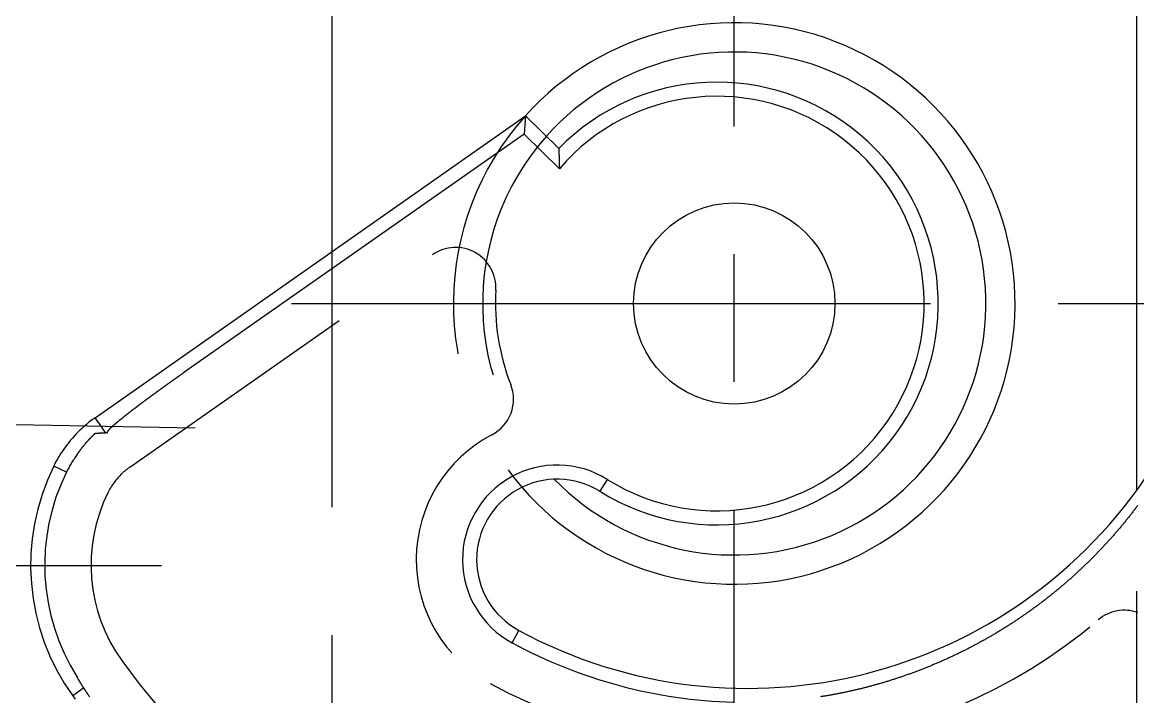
# Model space of a CAD drawing. Extents: x -128 to 60, y -136 to 42.
# Drawn here: x -35.4 to 20, y -19.5 to 14 of the extents above; entities that cross this region are included whole.
import ezdxf

# ---------------------------------------------------------------- set-up
doc = ezdxf.new("R2010")
doc.units = 0
doc.linetypes.add('CENTER', pattern=[50.8, 31.75, -6.35, 6.35, -6.35])
doc.linetypes.add('DASHED', pattern=[19.05, 12.7, -6.35])
doc.layers.get('0').update_dxf_attribs({"linetype": 'CONTINUOUS'})
doc.layers.add('CENTER', color=1, linetype='CONTINUOUS')

msp = doc.modelspace()

# ---------------------------------------------------------------- linework, layer by layer
at = {"color": 7, "linetype": 'CONTINUOUS'}
for p, q in [((-20, 34.395), (-20, 2.571)), ((20, -9.271), (20, 34.395)), ((-31.754, -5.676), (-10.365, 9.331)), ((-10.365, 9.331), (-10.439, 8.423)), ((-10.365, 9.331), (-8.712, 7.708)), ((-10.439, 8.423), (-27.341, -3.435)), ((-10.439, 8.423), (-8.686, 6.702)), ((-104.926, -4.739), (-26.789, -6.18)), ((-31.461, -6.094), (-31.754, -5.676)), ((-6.314, -8.741), (-6.684, -9.335)), ((-11.038, -16.862), (-10.704, -16.247))]:
    msp.add_line(p, q, dxfattribs=at)
at = {"color": 3, "linetype": 'DASHED'}
for p, q in [((-30.031, -8.132), (-14.99, 2.421)), ((-20, 2.571), (-20, -30.71)), ((-31.29, -6.337), (-31.461, -6.094)), ((-31.232, -6.42), (-31.29, -6.337)), ((-33.184, -8.387), (-33.812, -8.078)), ((20, -26.995), (20, -9.271)), ((-32.318, -19.107), (-32.865, -19.5)), ((-32.865, -19.5), (-32.741, -19.671))]:
    msp.add_line(p, q, dxfattribs=at)
at = {"color": 7}
for points in [[(-8.712, 7.708, 0), (-8.712, 7.7, 0), (-8.712, 7.692, 0), (-8.712, 7.685, 0), (-8.712, 7.677, 0), (-8.712, 7.669, 0), (-8.712, 7.661, 0), (-8.712, 7.653, 0), (-8.712, 7.646, 0), (-8.711, 7.638, 0), (-8.711, 7.63, 0), (-8.711, 7.622, 0), (-8.711, 7.614, 0), (-8.711, 7.607, 0), (-8.711, 7.599, 0), (-8.711, 7.591, 0), (-8.711, 7.583, 0), (-8.711, 7.575, 0), (-8.711, 7.567, 0), (-8.711, 7.56, 0), (-8.71, 7.552, 0), (-8.71, 7.544, 0), (-8.71, 7.536, 0), (-8.71, 7.528, 0), (-8.71, 7.52, 0), (-8.71, 7.513, 0), (-8.71, 7.505, 0), (-8.71, 7.497, 0), (-8.709, 7.489, 0), (-8.709, 7.481, 0), (-8.709, 7.473, 0), (-8.709, 7.465, 0), (-8.709, 7.458, 0), (-8.709, 7.45, 0), (-8.709, 7.442, 0), (-8.709, 7.434, 0), (-8.708, 7.426, 0), (-8.708, 7.418, 0), (-8.708, 7.41, 0), (-8.708, 7.403, 0), (-8.708, 7.395, 0), (-8.708, 7.387, 0), (-8.707, 7.379, 0), (-8.707, 7.371, 0), (-8.707, 7.363, 0), (-8.707, 7.355, 0), (-8.707, 7.347, 0), (-8.707, 7.34, 0), (-8.707, 7.332, 0), (-8.706, 7.324, 0), (-8.706, 7.316, 0), (-8.706, 7.308, 0), (-8.706, 7.3, 0), (-8.706, 7.292, 0), (-8.705, 7.284, 0), (-8.705, 7.276, 0), (-8.705, 7.268, 0), (-8.705, 7.261, 0), (-8.705, 7.253, 0), (-8.705, 7.245, 0), (-8.704, 7.237, 0), (-8.704, 7.229, 0), (-8.704, 7.221, 0), (-8.704, 7.213, 0), (-8.704, 7.205, 0), (-8.703, 7.197, 0), (-8.703, 7.189, 0), (-8.703, 7.181, 0), (-8.703, 7.173, 0), (-8.703, 7.165, 0), (-8.702, 7.158, 0), (-8.702, 7.15, 0), (-8.702, 7.142, 0), (-8.702, 7.134, 0), (-8.701, 7.126, 0), (-8.701, 7.118, 0), (-8.701, 7.11, 0), (-8.701, 7.102, 0), (-8.701, 7.094, 0), (-8.7, 7.086, 0), (-8.7, 7.078, 0), (-8.7, 7.07, 0), (-8.7, 7.062, 0), (-8.699, 7.054, 0), (-8.699, 7.046, 0), (-8.699, 7.038, 0), (-8.699, 7.03, 0), (-8.698, 7.022, 0), (-8.698, 7.014, 0), (-8.698, 7.006, 0), (-8.698, 6.998, 0), (-8.697, 6.99, 0), (-8.697, 6.982, 0), (-8.697, 6.974, 0), (-8.697, 6.966, 0), (-8.696, 6.958, 0), (-8.696, 6.95, 0), (-8.696, 6.942, 0), (-8.695, 6.934, 0), (-8.695, 6.926, 0), (-8.695, 6.918, 0), (-8.695, 6.91, 0), (-8.694, 6.902, 0), (-8.694, 6.894, 0), (-8.694, 6.886, 0), (-8.693, 6.878, 0), (-8.693, 6.87, 0), (-8.693, 6.862, 0), (-8.693, 6.854, 0), (-8.692, 6.846, 0), (-8.692, 6.838, 0), (-8.692, 6.83, 0), (-8.691, 6.822, 0), (-8.691, 6.814, 0), (-8.691, 6.806, 0), (-8.69, 6.798, 0), (-8.69, 6.79, 0), (-8.69, 6.782, 0), (-8.689, 6.774, 0), (-8.689, 6.766, 0), (-8.689, 6.758, 0), (-8.688, 6.75, 0), (-8.688, 6.742, 0), (-8.688, 6.734, 0), (-8.687, 6.726, 0), (-8.687, 6.718, 0), (-8.687, 6.71, 0), (-8.686, 6.702, 0)], [(-27.341, -3.435, 0), (-27.35, -3.441, 0), (-27.359, -3.447, 0), (-27.368, -3.454, 0), (-27.377, -3.46, 0), (-27.386, -3.466, 0), (-27.395, -3.473, 0), (-27.404, -3.479, 0), (-27.413, -3.485, 0), (-27.422, -3.492, 0), (-27.431, -3.498, 0), (-27.44, -3.504, 0), (-27.449, -3.511, 0), (-27.458, -3.517, 0), (-27.467, -3.523, 0), (-27.476, -3.53, 0), (-27.485, -3.536, 0), (-27.494, -3.542, 0), (-27.503, -3.549, 0), (-27.512, -3.555, 0), (-27.521, -3.561, 0), (-27.53, -3.568, 0), (-27.539, -3.574, 0), (-27.548, -3.58, 0), (-27.557, -3.587, 0), (-27.566, -3.593, 0), (-27.575, -3.599, 0), (-27.584, -3.606, 0), (-27.593, -3.612, 0), (-27.601, -3.618, 0), (-27.61, -3.625, 0), (-27.619, -3.631, 0), (-27.628, -3.637, 0), (-27.637, -3.644, 0), (-27.646, -3.65, 0), (-27.655, -3.656, 0), (-27.664, -3.663, 0), (-27.673, -3.669, 0), (-27.682, -3.675, 0), (-27.691, -3.682, 0), (-27.7, -3.688, 0), (-27.709, -3.694, 0), (-27.718, -3.701, 0), (-27.727, -3.707, 0), (-27.735, -3.713, 0), (-27.744, -3.719, 0), (-27.753, -3.726, 0), (-27.762, -3.732, 0), (-27.771, -3.738, 0), (-27.78, -3.745, 0), (-27.789, -3.751, 0), (-27.798, -3.757, 0), (-27.807, -3.764, 0), (-27.816, -3.77, 0), (-27.825, -3.776, 0), (-27.833, -3.783, 0), (-27.842, -3.789, 0), (-27.851, -3.795, 0), (-27.86, -3.802, 0), (-27.869, -3.808, 0), (-27.878, -3.814, 0), (-27.887, -3.821, 0), (-27.895, -3.827, 0), (-27.904, -3.833, 0), (-27.913, -3.839, 0), (-27.922, -3.846, 0), (-27.931, -3.852, 0), (-27.94, -3.858, 0), (-27.949, -3.865, 0), (-27.957, -3.871, 0), (-27.966, -3.877, 0), (-27.975, -3.884, 0), (-27.984, -3.89, 0), (-27.993, -3.896, 0), (-28.002, -3.903, 0), (-28.011, -3.909, 0), (-28.019, -3.915, 0), (-28.028, -3.921, 0), (-28.037, -3.928, 0), (-28.046, -3.934, 0), (-28.055, -3.94, 0), (-28.063, -3.947, 0), (-28.072, -3.953, 0), (-28.081, -3.959, 0), (-28.09, -3.966, 0), (-28.099, -3.972, 0), (-28.108, -3.978, 0), (-28.116, -3.984, 0), (-28.125, -3.991, 0), (-28.134, -3.997, 0), (-28.143, -4.003, 0), (-28.151, -4.01, 0), (-28.16, -4.016, 0), (-28.169, -4.022, 0), (-28.178, -4.029, 0), (-28.187, -4.035, 0), (-28.195, -4.041, 0), (-28.204, -4.047, 0), (-28.213, -4.054, 0), (-28.222, -4.06, 0), (-28.23, -4.066, 0), (-28.239, -4.073, 0), (-28.248, -4.079, 0), (-28.257, -4.085, 0), (-28.265, -4.091, 0), (-28.274, -4.098, 0), (-28.283, -4.104, 0), (-28.292, -4.11, 0), (-28.3, -4.117, 0), (-28.309, -4.123, 0), (-28.318, -4.129, 0), (-28.327, -4.136, 0), (-28.335, -4.142, 0), (-28.344, -4.148, 0), (-28.353, -4.154, 0), (-28.361, -4.161, 0), (-28.37, -4.167, 0), (-28.379, -4.173, 0), (-28.388, -4.18, 0), (-28.396, -4.186, 0), (-28.405, -4.192, 0), (-28.414, -4.198, 0), (-28.422, -4.205, 0), (-28.431, -4.211, 0), (-28.44, -4.217, 0), (-28.448, -4.224, 0), (-28.457, -4.23, 0), (-28.466, -4.236, 0), (-28.475, -4.242, 0), (-28.483, -4.249, 0), (-28.492, -4.255, 0), (-28.501, -4.261, 0), (-28.509, -4.268, 0), (-28.518, -4.274, 0), (-28.527, -4.28, 0), (-28.535, -4.286, 0), (-28.544, -4.293, 0), (-28.553, -4.299, 0), (-28.561, -4.305, 0), (-28.57, -4.311, 0), (-28.579, -4.318, 0), (-28.587, -4.324, 0), (-28.596, -4.33, 0), (-28.605, -4.337, 0), (-28.613, -4.343, 0), (-28.622, -4.349, 0), (-28.63, -4.355, 0), (-28.639, -4.362, 0), (-28.648, -4.368, 0), (-28.656, -4.374, 0), (-28.665, -4.38, 0), (-28.674, -4.387, 0), (-28.682, -4.393, 0), (-28.691, -4.399, 0), (-28.699, -4.406, 0), (-28.708, -4.412, 0), (-28.716, -4.418, 0), (-28.725, -4.424, 0), (-28.734, -4.431, 0), (-28.742, -4.437, 0), (-28.751, -4.443, 0), (-28.759, -4.449, 0), (-28.768, -4.456, 0), (-28.777, -4.462, 0), (-28.785, -4.468, 0), (-28.794, -4.474, 0), (-28.802, -4.481, 0), (-28.811, -4.487, 0), (-28.82, -4.493, 0), (-28.828, -4.5, 0), (-28.837, -4.506, 0), (-28.845, -4.512, 0), (-28.854, -4.518, 0), (-28.862, -4.525, 0), (-28.871, -4.531, 0), (-28.879, -4.537, 0), (-28.888, -4.543, 0), (-28.896, -4.55, 0), (-28.905, -4.556, 0), (-28.913, -4.562, 0), (-28.922, -4.568, 0), (-28.93, -4.575, 0), (-28.939, -4.581, 0), (-28.948, -4.587, 0), (-28.956, -4.593, 0), (-28.965, -4.6, 0), (-28.973, -4.606, 0), (-28.982, -4.612, 0), (-28.99, -4.618, 0), (-28.999, -4.625, 0), (-29.007, -4.631, 0), (-29.016, -4.637, 0), (-29.024, -4.643, 0), (-29.032, -4.65, 0), (-29.041, -4.656, 0), (-29.049, -4.662, 0), (-29.058, -4.668, 0), (-29.066, -4.675, 0), (-29.075, -4.681, 0), (-29.083, -4.687, 0), (-29.092, -4.693, 0), (-29.1, -4.7, 0), (-29.109, -4.706, 0), (-29.117, -4.712, 0), (-29.126, -4.718, 0), (-29.134, -4.725, 0), (-29.142, -4.731, 0), (-29.151, -4.737, 0), (-29.159, -4.743, 0), (-29.168, -4.75, 0), (-29.176, -4.756, 0), (-29.185, -4.762, 0), (-29.193, -4.768, 0), (-29.201, -4.775, 0), (-29.21, -4.781, 0), (-29.218, -4.787, 0), (-29.227, -4.793, 0), (-29.235, -4.8, 0), (-29.244, -4.806, 0), (-29.252, -4.812, 0), (-29.26, -4.818, 0), (-29.269, -4.825, 0), (-29.277, -4.831, 0), (-29.285, -4.837, 0), (-29.294, -4.843, 0), (-29.302, -4.849, 0), (-29.311, -4.856, 0), (-29.319, -4.862, 0), (-29.327, -4.868, 0), (-29.336, -4.874, 0), (-29.344, -4.881, 0), (-29.352, -4.887, 0), (-29.361, -4.893, 0), (-29.369, -4.899, 0), (-29.378, -4.906, 0), (-29.386, -4.912, 0), (-29.394, -4.918, 0), (-29.402, -4.924, 0), (-29.411, -4.931, 0), (-29.419, -4.937, 0), (-29.427, -4.943, 0), (-29.436, -4.949, 0), (-29.444, -4.956, 0), (-29.452, -4.962, 0), (-29.461, -4.968, 0), (-29.469, -4.974, 0), (-29.477, -4.98, 0), (-29.486, -4.987, 0), (-29.494, -4.993, 0), (-29.502, -4.999, 0), (-29.51, -5.005, 0), (-29.519, -5.012, 0), (-29.527, -5.018, 0), (-29.535, -5.024, 0), (-29.544, -5.03, 0), (-29.552, -5.036, 0), (-29.56, -5.043, 0), (-29.568, -5.049, 0), (-29.576, -5.055, 0), (-29.585, -5.061, 0), (-29.593, -5.067, 0), (-29.601, -5.074, 0), (-29.609, -5.08, 0), (-29.617, -5.086, 0), (-29.625, -5.092, 0), (-29.634, -5.098, 0), (-29.642, -5.104, 0), (-29.65, -5.111, 0), (-29.658, -5.117, 0), (-29.666, -5.123, 0), (-29.674, -5.129, 0), (-29.683, -5.135, 0), (-29.691, -5.141, 0), (-29.699, -5.148, 0), (-29.707, -5.154, 0), (-29.715, -5.16, 0), (-29.723, -5.166, 0), (-29.731, -5.172, 0), (-29.739, -5.178, 0), (-29.747, -5.184, 0), (-29.755, -5.191, 0), (-29.763, -5.197, 0), (-29.771, -5.203, 0), (-29.779, -5.209, 0), (-29.787, -5.215, 0), (-29.795, -5.221, 0), (-29.803, -5.227, 0), (-29.811, -5.233, 0), (-29.819, -5.239, 0), (-29.827, -5.245, 0), (-29.835, -5.251, 0), (-29.843, -5.258, 0), (-29.851, -5.264, 0), (-29.859, -5.27, 0), (-29.867, -5.276, 0), (-29.875, -5.282, 0), (-29.883, -5.288, 0), (-29.89, -5.294, 0), (-29.898, -5.3, 0), (-29.906, -5.306, 0), (-29.914, -5.312, 0), (-29.922, -5.318, 0), (-29.93, -5.324, 0), (-29.937, -5.33, 0), (-29.945, -5.336, 0), (-29.953, -5.342, 0), (-29.961, -5.348, 0), (-29.969, -5.354, 0), (-29.976, -5.36, 0), (-29.984, -5.366, 0), (-29.992, -5.372, 0), (-30, -5.378, 0), (-30.007, -5.384, 0), (-30.015, -5.39, 0), (-30.023, -5.396, 0), (-30.03, -5.402, 0), (-30.038, -5.408, 0), (-30.046, -5.414, 0), (-30.053, -5.42, 0), (-30.061, -5.426, 0), (-30.069, -5.431, 0), (-30.076, -5.437, 0), (-30.084, -5.443, 0), (-30.091, -5.449, 0), (-30.099, -5.455, 0), (-30.107, -5.461, 0), (-30.114, -5.467, 0), (-30.122, -5.473, 0), (-30.129, -5.479, 0), (-30.137, -5.484, 0), (-30.144, -5.49, 0), (-30.152, -5.496, 0), (-30.159, -5.502, 0), (-30.166, -5.508, 0), (-30.174, -5.514, 0), (-30.181, -5.519, 0), (-30.189, -5.525, 0), (-30.196, -5.531, 0), (-30.204, -5.537, 0), (-30.211, -5.543, 0), (-30.218, -5.549, 0), (-30.226, -5.554, 0), (-30.233, -5.56, 0), (-30.24, -5.566, 0), (-30.248, -5.572, 0), (-30.255, -5.577, 0), (-30.262, -5.583, 0), (-30.27, -5.589, 0), (-30.277, -5.595, 0), (-30.284, -5.6, 0), (-30.291, -5.606, 0), (-30.298, -5.612, 0), (-30.306, -5.618, 0), (-30.313, -5.623, 0), (-30.32, -5.629, 0), (-30.327, -5.635, 0), (-30.334, -5.64, 0), (-30.341, -5.646, 0), (-30.349, -5.652, 0), (-30.356, -5.657, 0), (-30.363, -5.663, 0), (-30.37, -5.669, 0), (-30.377, -5.674, 0), (-30.384, -5.68, 0), (-30.391, -5.685, 0), (-30.398, -5.691, 0), (-30.405, -5.697, 0), (-30.412, -5.702, 0), (-30.419, -5.708, 0), (-30.425, -5.713, 0), (-30.432, -5.719, 0), (-30.439, -5.724, 0), (-30.446, -5.73, 0), (-30.453, -5.735, 0), (-30.46, -5.741, 0), (-30.466, -5.746, 0), (-30.473, -5.752, 0), (-30.48, -5.757, 0), (-30.487, -5.763, 0), (-30.493, -5.768, 0), (-30.5, -5.774, 0), (-30.507, -5.779, 0), (-30.513, -5.784, 0), (-30.52, -5.79, 0), (-30.526, -5.795, 0), (-30.533, -5.8, 0), (-30.54, -5.806, 0), (-30.546, -5.811, 0), (-30.553, -5.816, 0), (-30.559, -5.822, 0), (-30.566, -5.827, 0), (-30.572, -5.832, 0), (-30.578, -5.838, 0), (-30.585, -5.843, 0), (-30.591, -5.848, 0), (-30.597, -5.853, 0), (-30.604, -5.858, 0), (-30.61, -5.864, 0), (-30.616, -5.869, 0), (-30.622, -5.874, 0), (-30.629, -5.879, 0), (-30.635, -5.884, 0), (-30.641, -5.889, 0), (-30.647, -5.894, 0), (-30.653, -5.9, 0), (-30.659, -5.905, 0), (-30.665, -5.91, 0), (-30.672, -5.915, 0), (-30.677, -5.92, 0), (-30.683, -5.925, 0), (-30.689, -5.93, 0), (-30.695, -5.935, 0), (-30.701, -5.94, 0), (-30.707, -5.945, 0), (-30.713, -5.95, 0), (-30.719, -5.955, 0), (-30.725, -5.96, 0), (-30.73, -5.964, 0), (-30.736, -5.969, 0), (-30.742, -5.974, 0), (-30.748, -5.979, 0), (-30.753, -5.984, 0), (-30.759, -5.989, 0), (-30.765, -5.994, 0), (-30.77, -5.998, 0), (-30.776, -6.003, 0), (-30.781, -6.008, 0), (-30.787, -6.013, 0), (-30.792, -6.017, 0), (-30.798, -6.022, 0), (-30.803, -6.027, 0), (-30.808, -6.031, 0), (-30.814, -6.036, 0), (-30.819, -6.041, 0), (-30.825, -6.045, 0), (-30.83, -6.05, 0), (-30.835, -6.055, 0), (-30.84, -6.059, 0), (-30.846, -6.064, 0), (-30.851, -6.068, 0), (-30.856, -6.073, 0), (-30.861, -6.077, 0), (-30.866, -6.082, 0), (-30.871, -6.086, 0), (-30.876, -6.091, 0), (-30.881, -6.095, 0), (-30.886, -6.1, 0), (-30.891, -6.104, 0)], [(20.048, -10.034, 0), (20.021, -10.07, 0), (19.993, -10.107, 0), (19.966, -10.143, 0), (19.938, -10.18, 0), (19.911, -10.216, 0), (19.883, -10.252, 0), (19.855, -10.289, 0), (19.827, -10.325, 0), (19.799, -10.361, 0), (19.772, -10.397, 0), (19.744, -10.433, 0), (19.715, -10.469, 0), (19.687, -10.505, 0), (19.659, -10.541, 0), (19.631, -10.577, 0), (19.602, -10.613, 0), (19.574, -10.649, 0), (19.546, -10.684, 0), (19.517, -10.72, 0), (19.488, -10.755, 0), (19.46, -10.791, 0), (19.431, -10.826, 0), (19.402, -10.862, 0), (19.373, -10.897, 0), (19.344, -10.932, 0), (19.315, -10.967, 0), (19.286, -11.003, 0), (19.257, -11.038, 0), (19.228, -11.073, 0), (19.199, -11.108, 0), (19.169, -11.143, 0), (19.14, -11.178, 0), (19.11, -11.213, 0), (19.081, -11.247, 0), (19.051, -11.282, 0), (19.022, -11.317, 0), (18.992, -11.351, 0), (18.962, -11.386, 0), (18.932, -11.42, 0), (18.902, -11.455, 0), (18.872, -11.489, 0), (18.842, -11.523, 0), (18.812, -11.558, 0), (18.782, -11.592, 0), (18.752, -11.626, 0), (18.721, -11.66, 0), (18.691, -11.694, 0), (18.661, -11.728, 0), (18.63, -11.762, 0), (18.6, -11.796, 0), (18.569, -11.83, 0), (18.538, -11.863, 0), (18.508, -11.897, 0), (18.477, -11.931, 0), (18.446, -11.964, 0), (18.415, -11.998, 0), (18.384, -12.031, 0), (18.353, -12.065, 0), (18.322, -12.098, 0), (18.291, -12.131, 0), (18.259, -12.165, 0), (18.228, -12.198, 0), (18.197, -12.231, 0), (18.165, -12.264, 0), (18.134, -12.297, 0), (18.102, -12.33, 0), (18.07, -12.363, 0), (18.039, -12.396, 0), (18.007, -12.429, 0), (17.975, -12.461, 0), (17.943, -12.494, 0), (17.911, -12.527, 0), (17.879, -12.559, 0), (17.847, -12.592, 0), (17.815, -12.624, 0), (17.782, -12.657, 0), (17.75, -12.689, 0), (17.718, -12.721, 0), (17.685, -12.754, 0), (17.653, -12.786, 0), (17.62, -12.818, 0), (17.588, -12.85, 0), (17.555, -12.882, 0), (17.522, -12.914, 0), (17.489, -12.946, 0), (17.456, -12.977, 0), (17.424, -13.009, 0), (17.391, -13.041, 0), (17.358, -13.073, 0), (17.324, -13.104, 0), (17.291, -13.136, 0), (17.258, -13.167, 0), (17.224, -13.199, 0), (17.191, -13.23, 0), (17.158, -13.261, 0), (17.124, -13.293, 0), (17.09, -13.324, 0), (17.057, -13.355, 0), (17.023, -13.386, 0), (16.989, -13.417, 0), (16.955, -13.448, 0), (16.922, -13.479, 0), (16.887, -13.51, 0), (16.853, -13.541, 0), (16.819, -13.572, 0), (16.785, -13.602, 0), (16.751, -13.633, 0), (16.716, -13.664, 0), (16.682, -13.694, 0), (16.648, -13.725, 0), (16.613, -13.755, 0), (16.579, -13.785, 0), (16.544, -13.816, 0), (16.509, -13.846, 0), (16.474, -13.876, 0), (16.44, -13.906, 0), (16.405, -13.936, 0), (16.37, -13.966, 0), (16.335, -13.996, 0), (16.3, -14.026, 0), (16.265, -14.055, 0), (16.23, -14.085, 0), (16.195, -14.115, 0), (16.159, -14.144, 0), (16.124, -14.174, 0), (16.089, -14.203, 0), (16.053, -14.232, 0), (16.018, -14.262, 0), (15.982, -14.291, 0), (15.947, -14.32, 0), (15.911, -14.349, 0), (15.875, -14.378, 0), (15.84, -14.407, 0), (15.804, -14.436, 0), (15.768, -14.464, 0), (15.732, -14.493, 0), (15.696, -14.522, 0), (15.66, -14.55, 0), (15.624, -14.579, 0), (15.588, -14.607, 0), (15.552, -14.636, 0), (15.516, -14.664, 0), (15.48, -14.692, 0), (15.444, -14.72, 0), (15.407, -14.748, 0), (15.371, -14.776, 0), (15.335, -14.804, 0), (15.298, -14.832, 0), (15.262, -14.86, 0), (15.225, -14.887, 0), (15.189, -14.915, 0), (15.152, -14.943, 0), (15.116, -14.97, 0), (15.079, -14.997, 0), (15.042, -15.025, 0), (15.006, -15.052, 0), (14.969, -15.079, 0), (14.932, -15.106, 0), (14.895, -15.133, 0), (14.858, -15.16, 0), (14.821, -15.187, 0), (14.784, -15.213, 0), (14.747, -15.24, 0), (14.71, -15.267, 0), (14.673, -15.293, 0), (14.636, -15.32, 0), (14.599, -15.346, 0), (14.562, -15.373, 0), (14.524, -15.399, 0), (14.487, -15.425, 0), (14.45, -15.451, 0), (14.412, -15.477, 0), (14.375, -15.503, 0), (14.337, -15.529, 0), (14.3, -15.555, 0), (14.262, -15.581, 0), (14.224, -15.606, 0), (14.187, -15.632, 0), (14.149, -15.657, 0), (14.111, -15.683, 0), (14.073, -15.708, 0), (14.036, -15.733, 0), (13.998, -15.759, 0), (13.96, -15.784, 0), (13.922, -15.809, 0), (13.884, -15.834, 0), (13.846, -15.859, 0), (13.807, -15.884, 0), (13.769, -15.908, 0), (13.731, -15.933, 0), (13.693, -15.958, 0), (13.655, -15.982, 0), (13.616, -16.007, 0), (13.578, -16.031, 0), (13.54, -16.056, 0), (13.501, -16.08, 0), (13.463, -16.104, 0), (13.424, -16.128, 0), (13.385, -16.152, 0), (13.347, -16.176, 0), (13.308, -16.2, 0), (13.269, -16.224, 0), (13.231, -16.248, 0), (13.192, -16.271, 0), (13.153, -16.295, 0), (13.114, -16.319, 0), (13.075, -16.342, 0), (13.036, -16.366, 0), (12.997, -16.389, 0), (12.958, -16.412, 0), (12.919, -16.435, 0), (12.88, -16.459, 0), (12.841, -16.482, 0), (12.802, -16.505, 0), (12.762, -16.527, 0), (12.723, -16.55, 0), (12.684, -16.573, 0), (12.644, -16.596, 0), (12.605, -16.618, 0), (12.565, -16.641, 0), (12.526, -16.663, 0), (12.486, -16.686, 0), (12.446, -16.708, 0), (12.407, -16.73, 0), (12.367, -16.752, 0), (12.327, -16.774, 0), (12.287, -16.796, 0), (12.248, -16.818, 0), (12.208, -16.84, 0), (12.168, -16.862, 0), (12.128, -16.884, 0), (12.088, -16.905, 0), (12.048, -16.927, 0), (12.008, -16.949, 0), (11.968, -16.97, 0), (11.928, -16.991, 0), (11.887, -17.013, 0), (11.847, -17.034, 0), (11.807, -17.055, 0), (11.766, -17.076, 0), (11.726, -17.097, 0), (11.685, -17.118, 0), (11.645, -17.139, 0), (11.604, -17.16, 0), (11.564, -17.18, 0), (11.523, -17.201, 0), (11.483, -17.222, 0), (11.442, -17.242, 0), (11.401, -17.263, 0), (11.361, -17.283, 0), (11.32, -17.303, 0), (11.279, -17.323, 0), (11.238, -17.343, 0), (11.197, -17.364, 0), (11.156, -17.384, 0), (11.115, -17.404, 0), (11.074, -17.423, 0), (11.033, -17.443, 0), (10.992, -17.463, 0), (10.95, -17.482, 0), (10.909, -17.502, 0), (10.868, -17.521, 0), (10.826, -17.541, 0), (10.785, -17.56, 0), (10.743, -17.579, 0), (10.702, -17.599, 0), (10.66, -17.618, 0), (10.619, -17.637, 0), (10.577, -17.656, 0), (10.536, -17.675, 0), (10.494, -17.694, 0), (10.452, -17.712, 0), (10.41, -17.731, 0), (10.368, -17.75, 0), (10.327, -17.768, 0), (10.285, -17.787, 0), (10.243, -17.805, 0), (10.201, -17.823, 0), (10.159, -17.841, 0), (10.117, -17.86, 0), (10.074, -17.878, 0), (10.032, -17.896, 0), (9.99, -17.913, 0), (9.948, -17.931, 0), (9.905, -17.949, 0), (9.863, -17.967, 0), (9.821, -17.984, 0), (9.778, -18.002, 0), (9.736, -18.019, 0), (9.693, -18.037, 0), (9.651, -18.054, 0), (9.608, -18.071, 0), (9.566, -18.088, 0), (9.523, -18.106, 0), (9.481, -18.123, 0), (9.438, -18.14, 0), (9.395, -18.156, 0), (9.352, -18.173, 0), (9.309, -18.19, 0), (9.267, -18.206, 0), (9.224, -18.223, 0), (9.181, -18.239, 0), (9.138, -18.256, 0), (9.095, -18.272, 0), (9.052, -18.288, 0), (9.009, -18.305, 0), (8.966, -18.32, 0), (8.923, -18.337, 0), (8.879, -18.352, 0), (8.836, -18.368, 0), (8.793, -18.384, 0), (8.75, -18.4, 0), (8.707, -18.415, 0), (8.663, -18.431, 0), (8.62, -18.446, 0), (8.577, -18.462, 0), (8.533, -18.477, 0), (8.49, -18.492, 0), (8.446, -18.507, 0), (8.403, -18.522, 0), (8.359, -18.537, 0), (8.316, -18.552, 0), (8.272, -18.567, 0), (8.228, -18.582, 0), (8.185, -18.596, 0), (8.141, -18.611, 0), (8.097, -18.625, 0), (8.054, -18.64, 0), (8.01, -18.654, 0), (7.966, -18.668, 0), (7.922, -18.682, 0), (7.879, -18.696, 0), (7.835, -18.71, 0), (7.791, -18.724, 0), (7.747, -18.738, 0), (7.703, -18.752, 0), (7.659, -18.765, 0), (7.615, -18.779, 0), (7.571, -18.793, 0), (7.527, -18.806, 0), (7.483, -18.819, 0), (7.439, -18.832, 0), (7.395, -18.846, 0), (7.351, -18.859, 0), (7.306, -18.872, 0), (7.262, -18.885, 0), (7.218, -18.898, 0), (7.174, -18.91, 0), (7.13, -18.923, 0)], [(7.13, -18.923, 0), (7.093, -18.933, 0), (7.057, -18.944, 0), (7.02, -18.954, 0), (6.984, -18.964, 0), (6.948, -18.974, 0), (6.911, -18.984, 0), (6.875, -18.994, 0), (6.838, -19.004, 0), (6.802, -19.014, 0), (6.765, -19.024, 0), (6.729, -19.033, 0), (6.692, -19.043, 0), (6.656, -19.053, 0), (6.619, -19.062, 0), (6.583, -19.072, 0), (6.546, -19.081, 0), (6.509, -19.091, 0), (6.473, -19.1, 0), (6.436, -19.109, 0), (6.399, -19.119, 0), (6.363, -19.128, 0), (6.326, -19.137, 0), (6.289, -19.146, 0), (6.253, -19.155, 0), (6.216, -19.164, 0), (6.179, -19.173, 0), (6.142, -19.181, 0), (6.106, -19.19, 0), (6.069, -19.199, 0), (6.032, -19.207, 0), (5.995, -19.216, 0), (5.958, -19.224, 0), (5.922, -19.233, 0), (5.885, -19.241, 0), (5.848, -19.25, 0), (5.811, -19.258, 0), (5.774, -19.266, 0), (5.737, -19.274, 0), (5.7, -19.282, 0), (5.663, -19.291, 0), (5.626, -19.299, 0), (5.589, -19.306, 0), (5.552, -19.314, 0), (5.515, -19.322, 0), (5.478, -19.33, 0), (5.441, -19.337, 0), (5.404, -19.345, 0), (5.367, -19.353, 0), (5.33, -19.36, 0), (5.293, -19.368, 0), (5.256, -19.375, 0), (5.219, -19.382, 0), (5.182, -19.39, 0), (5.145, -19.397, 0), (5.107, -19.404, 0), (5.07, -19.411, 0), (5.033, -19.418, 0), (4.996, -19.425, 0), (4.959, -19.432, 0), (4.921, -19.439, 0), (4.884, -19.446, 0), (4.847, -19.453, 0), (4.81, -19.459, 0), (4.772, -19.466, 0), (4.735, -19.472, 0), (4.698, -19.479, 0), (4.66, -19.485, 0), (4.623, -19.492, 0), (4.586, -19.498, 0), (4.548, -19.504, 0), (4.511, -19.51, 0), (4.473, -19.517, 0), (4.436, -19.523, 0), (4.399, -19.529, 0), (4.361, -19.535, 0), (4.324, -19.541, 0), (4.286, -19.546, 0)]]:
    msp.add_polyline3d(points, dxfattribs=at)
at = {"color": 3}
for points in [[(-32.658, -7.523, 0), (-32.651, -7.514, 0), (-32.645, -7.504, 0), (-32.638, -7.494, 0), (-32.631, -7.484, 0), (-32.625, -7.474, 0), (-32.618, -7.465, 0), (-32.611, -7.455, 0), (-32.605, -7.445, 0), (-32.598, -7.436, 0), (-32.591, -7.426, 0), (-32.585, -7.416, 0), (-32.578, -7.407, 0), (-32.571, -7.397, 0), (-32.564, -7.388, 0), (-32.558, -7.378, 0), (-32.551, -7.369, 0), (-32.544, -7.359, 0), (-32.537, -7.35, 0), (-32.531, -7.34, 0), (-32.524, -7.331, 0), (-32.517, -7.322, 0), (-32.51, -7.312, 0), (-32.503, -7.303, 0), (-32.496, -7.294, 0), (-32.49, -7.284, 0), (-32.483, -7.275, 0), (-32.476, -7.266, 0), (-32.469, -7.256, 0), (-32.462, -7.247, 0), (-32.455, -7.238, 0), (-32.448, -7.229, 0), (-32.441, -7.22, 0), (-32.434, -7.211, 0), (-32.428, -7.202, 0), (-32.421, -7.193, 0), (-32.414, -7.183, 0), (-32.407, -7.174, 0), (-32.4, -7.165, 0), (-32.393, -7.156, 0), (-32.386, -7.147, 0), (-32.379, -7.139, 0), (-32.372, -7.13, 0), (-32.365, -7.121, 0), (-32.358, -7.112, 0), (-32.351, -7.103, 0), (-32.343, -7.094, 0), (-32.337, -7.085, 0), (-32.329, -7.077, 0), (-32.322, -7.068, 0), (-32.315, -7.059, 0), (-32.308, -7.05, 0), (-32.301, -7.042, 0), (-32.294, -7.033, 0), (-32.287, -7.024, 0), (-32.28, -7.016, 0), (-32.273, -7.007, 0), (-32.265, -6.998, 0), (-32.258, -6.99, 0), (-32.251, -6.981, 0), (-32.244, -6.973, 0), (-32.237, -6.964, 0), (-32.229, -6.956, 0), (-32.222, -6.947, 0), (-32.215, -6.939, 0), (-32.208, -6.93, 0), (-32.2, -6.922, 0), (-32.193, -6.913, 0), (-32.186, -6.905, 0), (-32.179, -6.897, 0), (-32.172, -6.888, 0), (-32.164, -6.88, 0), (-32.157, -6.872, 0), (-32.15, -6.864, 0), (-32.142, -6.855, 0), (-32.135, -6.847, 0), (-32.128, -6.839, 0), (-32.12, -6.831, 0), (-32.113, -6.822, 0), (-32.106, -6.814, 0), (-32.098, -6.806, 0), (-32.091, -6.798, 0), (-32.084, -6.79, 0), (-32.076, -6.782, 0), (-32.069, -6.774, 0), (-32.062, -6.766, 0), (-32.054, -6.758, 0), (-32.047, -6.75, 0), (-32.039, -6.742, 0), (-32.032, -6.734, 0), (-32.024, -6.726, 0), (-32.017, -6.718, 0), (-32.01, -6.71, 0), (-32.002, -6.702, 0), (-31.995, -6.694, 0), (-31.987, -6.686, 0), (-31.98, -6.679, 0), (-31.972, -6.671, 0), (-31.965, -6.663, 0), (-31.957, -6.655, 0), (-31.95, -6.647, 0), (-31.942, -6.64, 0), (-31.935, -6.632, 0), (-31.927, -6.624, 0), (-31.919, -6.617, 0), (-31.912, -6.609, 0), (-31.904, -6.601, 0), (-31.897, -6.594, 0), (-31.889, -6.586, 0), (-31.882, -6.578, 0), (-31.874, -6.571, 0), (-31.866, -6.563, 0), (-31.859, -6.556, 0), (-31.851, -6.548, 0), (-31.844, -6.541, 0), (-31.836, -6.533, 0), (-31.828, -6.526, 0), (-31.821, -6.518, 0), (-31.813, -6.511, 0), (-31.805, -6.504, 0), (-31.798, -6.496, 0), (-31.79, -6.489, 0), (-31.783, -6.481, 0), (-31.775, -6.474, 0), (-31.767, -6.467, 0), (-31.759, -6.46, 0), (-31.752, -6.452, 0), (-31.744, -6.445, 0)], [(-31.744, -6.445, 0), (-31.742, -6.445, 0), (-31.74, -6.445, 0), (-31.738, -6.445, 0), (-31.735, -6.444, 0), (-31.733, -6.444, 0), (-31.731, -6.444, 0), (-31.729, -6.444, 0), (-31.727, -6.444, 0), (-31.724, -6.444, 0), (-31.722, -6.444, 0), (-31.72, -6.444, 0), (-31.718, -6.444, 0), (-31.716, -6.444, 0), (-31.713, -6.443, 0), (-31.711, -6.443, 0), (-31.709, -6.443, 0), (-31.707, -6.443, 0), (-31.705, -6.443, 0), (-31.702, -6.443, 0), (-31.7, -6.443, 0), (-31.698, -6.443, 0), (-31.696, -6.443, 0), (-31.694, -6.442, 0), (-31.691, -6.442, 0), (-31.689, -6.442, 0), (-31.687, -6.442, 0), (-31.685, -6.442, 0), (-31.683, -6.442, 0), (-31.68, -6.442, 0), (-31.678, -6.442, 0), (-31.676, -6.442, 0), (-31.674, -6.441, 0), (-31.672, -6.441, 0), (-31.669, -6.441, 0), (-31.667, -6.441, 0), (-31.665, -6.441, 0), (-31.663, -6.441, 0), (-31.66, -6.441, 0), (-31.658, -6.441, 0), (-31.656, -6.441, 0), (-31.654, -6.441, 0), (-31.652, -6.44, 0), (-31.649, -6.44, 0), (-31.647, -6.44, 0), (-31.645, -6.44, 0), (-31.643, -6.44, 0), (-31.641, -6.44, 0), (-31.638, -6.44, 0), (-31.636, -6.44, 0), (-31.634, -6.44, 0), (-31.632, -6.439, 0), (-31.629, -6.439, 0), (-31.627, -6.439, 0), (-31.625, -6.439, 0), (-31.623, -6.439, 0), (-31.62, -6.439, 0), (-31.618, -6.439, 0), (-31.616, -6.439, 0), (-31.614, -6.439, 0), (-31.612, -6.438, 0), (-31.609, -6.438, 0), (-31.607, -6.438, 0), (-31.605, -6.438, 0), (-31.603, -6.438, 0), (-31.6, -6.438, 0), (-31.598, -6.438, 0), (-31.596, -6.438, 0), (-31.594, -6.438, 0), (-31.591, -6.437, 0), (-31.589, -6.437, 0), (-31.587, -6.437, 0), (-31.585, -6.437, 0), (-31.582, -6.437, 0), (-31.58, -6.437, 0), (-31.578, -6.437, 0), (-31.576, -6.437, 0), (-31.573, -6.437, 0), (-31.571, -6.436, 0), (-31.569, -6.436, 0), (-31.567, -6.436, 0), (-31.564, -6.436, 0), (-31.562, -6.436, 0), (-31.56, -6.436, 0), (-31.558, -6.436, 0), (-31.555, -6.436, 0), (-31.553, -6.436, 0), (-31.551, -6.435, 0), (-31.549, -6.435, 0), (-31.546, -6.435, 0), (-31.544, -6.435, 0), (-31.542, -6.435, 0), (-31.54, -6.435, 0), (-31.537, -6.435, 0), (-31.535, -6.435, 0), (-31.533, -6.435, 0), (-31.53, -6.434, 0), (-31.528, -6.434, 0), (-31.526, -6.434, 0), (-31.524, -6.434, 0), (-31.521, -6.434, 0), (-31.519, -6.434, 0), (-31.517, -6.434, 0), (-31.515, -6.434, 0), (-31.512, -6.434, 0), (-31.51, -6.433, 0), (-31.508, -6.433, 0), (-31.505, -6.433, 0), (-31.503, -6.433, 0), (-31.501, -6.433, 0), (-31.498, -6.433, 0), (-31.496, -6.433, 0), (-31.494, -6.433, 0), (-31.492, -6.433, 0), (-31.489, -6.432, 0), (-31.487, -6.432, 0), (-31.485, -6.432, 0), (-31.483, -6.432, 0), (-31.48, -6.432, 0), (-31.478, -6.432, 0), (-31.476, -6.432, 0), (-31.473, -6.432, 0), (-31.471, -6.432, 0), (-31.469, -6.431, 0), (-31.466, -6.431, 0), (-31.464, -6.431, 0), (-31.462, -6.431, 0), (-31.459, -6.431, 0), (-31.457, -6.431, 0), (-31.455, -6.431, 0), (-31.453, -6.431, 0), (-31.45, -6.431, 0), (-31.448, -6.43, 0), (-31.446, -6.43, 0), (-31.443, -6.43, 0), (-31.441, -6.43, 0), (-31.439, -6.43, 0), (-31.436, -6.43, 0), (-31.434, -6.43, 0), (-31.432, -6.43, 0), (-31.429, -6.429, 0), (-31.427, -6.429, 0), (-31.425, -6.429, 0), (-31.422, -6.429, 0), (-31.42, -6.429, 0), (-31.418, -6.429, 0), (-31.415, -6.429, 0), (-31.413, -6.429, 0), (-31.411, -6.429, 0), (-31.408, -6.428, 0), (-31.406, -6.428, 0), (-31.404, -6.428, 0), (-31.401, -6.428, 0), (-31.399, -6.428, 0), (-31.397, -6.428, 0), (-31.394, -6.428, 0), (-31.392, -6.428, 0), (-31.39, -6.428, 0), (-31.387, -6.427, 0), (-31.385, -6.427, 0), (-31.383, -6.427, 0), (-31.38, -6.427, 0), (-31.378, -6.427, 0), (-31.376, -6.427, 0), (-31.373, -6.427, 0), (-31.371, -6.427, 0), (-31.369, -6.426, 0), (-31.366, -6.426, 0), (-31.364, -6.426, 0), (-31.361, -6.426, 0), (-31.359, -6.426, 0), (-31.357, -6.426, 0), (-31.354, -6.426, 0), (-31.352, -6.426, 0), (-31.35, -6.426, 0), (-31.347, -6.425, 0), (-31.345, -6.425, 0), (-31.343, -6.425, 0), (-31.34, -6.425, 0), (-31.338, -6.425, 0), (-31.335, -6.425, 0), (-31.333, -6.425, 0), (-31.331, -6.425, 0), (-31.328, -6.424, 0), (-31.326, -6.424, 0), (-31.324, -6.424, 0), (-31.321, -6.424, 0), (-31.319, -6.424, 0), (-31.317, -6.424, 0), (-31.314, -6.424, 0), (-31.312, -6.424, 0), (-31.309, -6.424, 0), (-31.307, -6.423, 0), (-31.305, -6.423, 0), (-31.302, -6.423, 0), (-31.3, -6.423, 0), (-31.297, -6.423, 0), (-31.295, -6.423, 0), (-31.293, -6.423, 0), (-31.29, -6.423, 0), (-31.288, -6.422, 0), (-31.285, -6.422, 0), (-31.283, -6.422, 0), (-31.281, -6.422, 0), (-31.278, -6.422, 0), (-31.276, -6.422, 0), (-31.273, -6.422, 0), (-31.271, -6.422, 0), (-31.269, -6.422, 0), (-31.266, -6.421, 0), (-31.264, -6.421, 0), (-31.261, -6.421, 0), (-31.259, -6.421, 0), (-31.256, -6.421, 0), (-31.254, -6.421, 0), (-31.252, -6.421, 0), (-31.249, -6.421, 0), (-31.247, -6.42, 0), (-31.244, -6.42, 0), (-31.242, -6.42, 0), (-31.24, -6.42, 0), (-31.237, -6.42, 0), (-31.235, -6.42, 0), (-31.232, -6.42, 0)], [(-31.232, -6.42, 0), (-31.231, -6.42, 0), (-31.231, -6.42, 0), (-31.23, -6.42, 0), (-31.229, -6.42, 0), (-31.228, -6.42, 0), (-31.227, -6.419, 0), (-31.226, -6.419, 0), (-31.226, -6.419, 0), (-31.225, -6.419, 0), (-31.224, -6.419, 0), (-31.223, -6.419, 0), (-31.222, -6.419, 0), (-31.221, -6.419, 0), (-31.221, -6.419, 0), (-31.22, -6.419, 0), (-31.219, -6.419, 0), (-31.218, -6.419, 0), (-31.217, -6.419, 0), (-31.216, -6.419, 0), (-31.216, -6.419, 0), (-31.215, -6.419, 0), (-31.214, -6.419, 0), (-31.213, -6.419, 0), (-31.212, -6.419, 0), (-31.211, -6.419, 0), (-31.211, -6.419, 0), (-31.21, -6.419, 0), (-31.209, -6.419, 0), (-31.208, -6.419, 0), (-31.207, -6.418, 0), (-31.206, -6.418, 0), (-31.206, -6.418, 0), (-31.205, -6.418, 0), (-31.204, -6.418, 0), (-31.203, -6.418, 0), (-31.202, -6.418, 0), (-31.201, -6.418, 0), (-31.201, -6.418, 0), (-31.2, -6.418, 0), (-31.199, -6.418, 0), (-31.198, -6.418, 0), (-31.197, -6.418, 0), (-31.196, -6.418, 0), (-31.195, -6.418, 0), (-31.195, -6.418, 0), (-31.194, -6.418, 0), (-31.193, -6.418, 0), (-31.192, -6.418, 0), (-31.191, -6.418, 0), (-31.191, -6.418, 0), (-31.19, -6.418, 0), (-31.189, -6.418, 0), (-31.188, -6.418, 0), (-31.187, -6.417, 0), (-31.186, -6.417, 0), (-31.186, -6.417, 0), (-31.185, -6.417, 0), (-31.184, -6.417, 0), (-31.183, -6.417, 0), (-31.182, -6.417, 0), (-31.181, -6.417, 0), (-31.18, -6.417, 0), (-31.18, -6.417, 0), (-31.179, -6.417, 0), (-31.178, -6.417, 0), (-31.177, -6.417, 0), (-31.176, -6.417, 0), (-31.175, -6.417, 0), (-31.175, -6.417, 0), (-31.174, -6.417, 0), (-31.173, -6.417, 0), (-31.172, -6.417, 0), (-31.171, -6.417, 0), (-31.17, -6.417, 0), (-31.17, -6.417, 0), (-31.169, -6.417, 0), (-31.168, -6.416, 0), (-31.167, -6.416, 0), (-31.166, -6.416, 0), (-31.165, -6.416, 0), (-31.165, -6.416, 0), (-31.164, -6.416, 0), (-31.163, -6.416, 0), (-31.162, -6.416, 0), (-31.161, -6.416, 0), (-31.16, -6.416, 0), (-31.16, -6.416, 0), (-31.159, -6.416, 0), (-31.158, -6.416, 0), (-31.157, -6.416, 0), (-31.156, -6.416, 0), (-31.155, -6.416, 0), (-31.155, -6.416, 0), (-31.154, -6.416, 0), (-31.153, -6.416, 0), (-31.152, -6.416, 0), (-31.151, -6.416, 0), (-31.15, -6.416, 0), (-31.149, -6.416, 0), (-31.149, -6.415, 0), (-31.148, -6.415, 0), (-31.147, -6.415, 0), (-31.146, -6.415, 0), (-31.145, -6.415, 0), (-31.145, -6.415, 0), (-31.144, -6.415, 0), (-31.143, -6.415, 0), (-31.142, -6.415, 0), (-31.141, -6.415, 0), (-31.14, -6.415, 0), (-31.14, -6.415, 0), (-31.139, -6.415, 0), (-31.138, -6.415, 0), (-31.137, -6.415, 0), (-31.136, -6.415, 0), (-31.135, -6.415, 0), (-31.134, -6.415, 0), (-31.134, -6.415, 0), (-31.133, -6.415, 0), (-31.132, -6.415, 0), (-31.131, -6.415, 0), (-31.13, -6.415, 0), (-31.129, -6.415, 0), (-31.129, -6.414, 0), (-31.128, -6.414, 0), (-31.127, -6.414, 0), (-31.126, -6.414, 0)], [(-30.891, -6.104, 0), (-30.893, -6.106, 0), (-30.896, -6.109, 0), (-30.898, -6.111, 0), (-30.901, -6.113, 0), (-30.904, -6.115, 0), (-30.906, -6.118, 0), (-30.908, -6.12, 0), (-30.911, -6.122, 0), (-30.913, -6.124, 0), (-30.916, -6.126, 0), (-30.918, -6.129, 0), (-30.921, -6.131, 0), (-30.923, -6.133, 0), (-30.925, -6.135, 0), (-30.928, -6.137, 0), (-30.93, -6.139, 0), (-30.932, -6.142, 0), (-30.935, -6.144, 0), (-30.937, -6.146, 0), (-30.939, -6.148, 0), (-30.942, -6.15, 0), (-30.944, -6.152, 0), (-30.946, -6.154, 0), (-30.949, -6.157, 0), (-30.951, -6.159, 0), (-30.953, -6.161, 0), (-30.955, -6.163, 0), (-30.958, -6.165, 0), (-30.96, -6.167, 0), (-30.962, -6.169, 0), (-30.964, -6.171, 0), (-30.966, -6.173, 0), (-30.969, -6.175, 0), (-30.971, -6.177, 0), (-30.973, -6.179, 0), (-30.975, -6.181, 0), (-30.977, -6.183, 0), (-30.98, -6.185, 0), (-30.982, -6.187, 0), (-30.984, -6.189, 0), (-30.986, -6.191, 0), (-30.988, -6.193, 0), (-30.99, -6.195, 0), (-30.992, -6.197, 0), (-30.994, -6.199, 0), (-30.996, -6.201, 0), (-30.998, -6.203, 0), (-31, -6.205, 0), (-31.002, -6.207, 0), (-31.004, -6.209, 0), (-31.006, -6.211, 0), (-31.008, -6.213, 0), (-31.01, -6.215, 0), (-31.012, -6.217, 0), (-31.014, -6.219, 0), (-31.016, -6.22, 0), (-31.018, -6.222, 0), (-31.02, -6.224, 0), (-31.022, -6.226, 0), (-31.023, -6.228, 0), (-31.025, -6.23, 0), (-31.027, -6.232, 0), (-31.029, -6.233, 0), (-31.031, -6.235, 0), (-31.033, -6.237, 0), (-31.035, -6.239, 0), (-31.036, -6.241, 0), (-31.038, -6.242, 0), (-31.04, -6.244, 0), (-31.042, -6.246, 0), (-31.043, -6.248, 0), (-31.045, -6.25, 0), (-31.047, -6.251, 0), (-31.049, -6.253, 0), (-31.05, -6.255, 0), (-31.052, -6.256, 0), (-31.053, -6.258, 0), (-31.055, -6.26, 0), (-31.057, -6.262, 0), (-31.058, -6.263, 0), (-31.06, -6.265, 0), (-31.062, -6.267, 0), (-31.063, -6.268, 0), (-31.065, -6.27, 0), (-31.066, -6.272, 0), (-31.068, -6.273, 0), (-31.07, -6.275, 0), (-31.071, -6.277, 0), (-31.073, -6.278, 0), (-31.074, -6.28, 0), (-31.076, -6.281, 0), (-31.077, -6.283, 0), (-31.078, -6.285, 0), (-31.08, -6.286, 0), (-31.081, -6.288, 0), (-31.083, -6.289, 0), (-31.084, -6.291, 0), (-31.086, -6.292, 0), (-31.087, -6.294, 0), (-31.088, -6.296, 0), (-31.09, -6.297, 0), (-31.091, -6.299, 0), (-31.093, -6.3, 0), (-31.094, -6.302, 0), (-31.095, -6.303, 0), (-31.096, -6.305, 0), (-31.098, -6.306, 0), (-31.099, -6.307, 0), (-31.1, -6.309, 0), (-31.102, -6.31, 0), (-31.103, -6.312, 0), (-31.104, -6.313, 0), (-31.105, -6.315, 0), (-31.106, -6.316, 0), (-31.108, -6.317, 0), (-31.109, -6.319, 0), (-31.11, -6.32, 0), (-31.111, -6.322, 0), (-31.112, -6.323, 0), (-31.113, -6.324, 0), (-31.114, -6.326, 0), (-31.115, -6.327, 0), (-31.116, -6.328, 0), (-31.117, -6.33, 0), (-31.119, -6.331, 0), (-31.119, -6.332, 0), (-31.12, -6.334, 0), (-31.122, -6.335, 0), (-31.122, -6.336, 0), (-31.123, -6.337, 0), (-31.124, -6.339, 0), (-31.125, -6.34, 0), (-31.126, -6.341, 0), (-31.127, -6.342, 0), (-31.128, -6.343, 0), (-31.129, -6.345, 0), (-31.13, -6.346, 0), (-31.131, -6.347, 0), (-31.131, -6.348, 0), (-31.132, -6.349, 0), (-31.133, -6.351, 0), (-31.134, -6.352, 0), (-31.135, -6.353, 0), (-31.135, -6.354, 0), (-31.136, -6.355, 0), (-31.137, -6.356, 0), (-31.137, -6.357, 0), (-31.138, -6.358, 0), (-31.139, -6.359, 0), (-31.14, -6.36, 0), (-31.14, -6.361, 0), (-31.141, -6.363, 0), (-31.141, -6.364, 0), (-31.142, -6.365, 0), (-31.143, -6.366, 0), (-31.143, -6.367, 0), (-31.144, -6.368, 0), (-31.144, -6.369, 0), (-31.145, -6.369, 0), (-31.145, -6.37, 0), (-31.146, -6.371, 0), (-31.146, -6.372, 0), (-31.147, -6.373, 0), (-31.147, -6.374, 0), (-31.148, -6.375, 0), (-31.148, -6.376, 0), (-31.148, -6.377, 0), (-31.149, -6.378, 0), (-31.149, -6.379, 0), (-31.15, -6.379, 0), (-31.15, -6.38, 0), (-31.15, -6.381, 0), (-31.151, -6.382, 0), (-31.151, -6.383, 0), (-31.151, -6.384, 0), (-31.152, -6.384, 0), (-31.152, -6.385, 0), (-31.152, -6.386, 0), (-31.152, -6.387, 0), (-31.152, -6.387, 0), (-31.153, -6.388, 0), (-31.153, -6.389, 0), (-31.153, -6.39, 0), (-31.153, -6.39, 0), (-31.153, -6.391, 0), (-31.154, -6.392, 0), (-31.154, -6.392, 0), (-31.154, -6.393, 0), (-31.154, -6.394, 0), (-31.154, -6.394, 0), (-31.154, -6.395, 0), (-31.154, -6.396, 0), (-31.154, -6.396, 0), (-31.154, -6.397, 0), (-31.154, -6.398, 0), (-31.154, -6.398, 0), (-31.154, -6.399, 0), (-31.154, -6.399, 0), (-31.154, -6.4, 0), (-31.154, -6.4, 0), (-31.154, -6.401, 0), (-31.154, -6.401, 0), (-31.153, -6.402, 0), (-31.153, -6.402, 0), (-31.153, -6.403, 0), (-31.153, -6.403, 0), (-31.153, -6.404, 0), (-31.152, -6.404, 0), (-31.152, -6.405, 0), (-31.152, -6.405, 0), (-31.152, -6.406, 0), (-31.152, -6.406, 0), (-31.151, -6.407, 0), (-31.151, -6.407, 0), (-31.151, -6.407, 0), (-31.15, -6.408, 0), (-31.15, -6.408, 0), (-31.15, -6.408, 0), (-31.149, -6.409, 0), (-31.149, -6.409, 0), (-31.148, -6.409, 0), (-31.148, -6.41, 0), (-31.148, -6.41, 0), (-31.147, -6.41, 0), (-31.147, -6.411, 0), (-31.146, -6.411, 0), (-31.146, -6.411, 0), (-31.145, -6.411, 0), (-31.145, -6.412, 0), (-31.144, -6.412, 0), (-31.144, -6.412, 0), (-31.143, -6.412, 0), (-31.142, -6.413, 0), (-31.142, -6.413, 0), (-31.141, -6.413, 0), (-31.141, -6.413, 0), (-31.14, -6.413, 0), (-31.139, -6.413, 0), (-31.139, -6.413, 0), (-31.138, -6.414, 0), (-31.137, -6.414, 0), (-31.137, -6.414, 0), (-31.136, -6.414, 0), (-31.135, -6.414, 0), (-31.134, -6.414, 0), (-31.134, -6.414, 0), (-31.133, -6.414, 0), (-31.132, -6.414, 0), (-31.131, -6.414, 0), (-31.13, -6.414, 0), (-31.129, -6.414, 0), (-31.128, -6.414, 0), (-31.128, -6.414, 0), (-31.127, -6.414, 0), (-31.126, -6.414, 0)], [(-32.318, -19.107, 0), (-32.321, -19.103, 0), (-32.324, -19.099, 0), (-32.326, -19.094, 0), (-32.329, -19.09, 0), (-32.332, -19.086, 0), (-32.334, -19.082, 0), (-32.337, -19.078, 0), (-32.34, -19.073, 0), (-32.343, -19.069, 0), (-32.345, -19.065, 0), (-32.348, -19.061, 0), (-32.351, -19.057, 0), (-32.353, -19.053, 0), (-32.356, -19.048, 0), (-32.359, -19.044, 0), (-32.361, -19.04, 0), (-32.364, -19.036, 0), (-32.367, -19.032, 0), (-32.37, -19.027, 0), (-32.372, -19.023, 0), (-32.375, -19.019, 0), (-32.378, -19.015, 0), (-32.38, -19.011, 0), (-32.383, -19.006, 0), (-32.386, -19.002, 0), (-32.388, -18.998, 0), (-32.391, -18.994, 0), (-32.394, -18.99, 0), (-32.396, -18.985, 0), (-32.399, -18.981, 0), (-32.402, -18.977, 0), (-32.404, -18.973, 0), (-32.407, -18.969, 0), (-32.41, -18.964, 0), (-32.412, -18.96, 0), (-32.415, -18.956, 0), (-32.418, -18.952, 0), (-32.42, -18.948, 0), (-32.423, -18.943, 0), (-32.426, -18.939, 0), (-32.428, -18.935, 0), (-32.431, -18.93, 0), (-32.434, -18.926, 0), (-32.436, -18.922, 0), (-32.439, -18.918, 0), (-32.442, -18.914, 0), (-32.444, -18.909, 0), (-32.447, -18.905, 0), (-32.45, -18.901, 0), (-32.452, -18.897, 0), (-32.455, -18.892, 0), (-32.458, -18.888, 0), (-32.46, -18.884, 0), (-32.463, -18.88, 0), (-32.465, -18.875, 0), (-32.468, -18.871, 0), (-32.471, -18.867, 0), (-32.473, -18.863, 0), (-32.476, -18.858, 0), (-32.479, -18.854, 0), (-32.481, -18.85, 0), (-32.484, -18.845, 0), (-32.487, -18.841, 0), (-32.489, -18.837, 0), (-32.492, -18.833, 0), (-32.495, -18.828, 0), (-32.497, -18.824, 0), (-32.5, -18.82, 0), (-32.502, -18.816, 0), (-32.505, -18.811, 0), (-32.508, -18.807, 0), (-32.51, -18.803, 0), (-32.513, -18.798, 0), (-32.515, -18.794, 0), (-32.518, -18.79, 0), (-32.521, -18.785, 0), (-32.523, -18.781, 0), (-32.526, -18.777, 0), (-32.529, -18.773, 0), (-32.531, -18.768, 0), (-32.534, -18.764, 0), (-32.536, -18.76, 0), (-32.539, -18.755, 0), (-32.541, -18.751, 0), (-32.544, -18.747, 0), (-32.547, -18.742, 0), (-32.549, -18.738, 0), (-32.552, -18.734, 0), (-32.554, -18.729, 0), (-32.557, -18.725, 0), (-32.56, -18.721, 0), (-32.562, -18.716, 0), (-32.565, -18.712, 0), (-32.567, -18.708, 0), (-32.57, -18.703, 0), (-32.573, -18.699, 0), (-32.575, -18.695, 0), (-32.578, -18.69, 0), (-32.58, -18.686, 0), (-32.583, -18.682, 0), (-32.586, -18.677, 0), (-32.588, -18.673, 0), (-32.591, -18.669, 0), (-32.593, -18.664, 0), (-32.596, -18.66, 0), (-32.598, -18.655, 0), (-32.601, -18.651, 0), (-32.603, -18.647, 0), (-32.606, -18.642, 0), (-32.609, -18.638, 0), (-32.611, -18.634, 0), (-32.614, -18.629, 0), (-32.616, -18.625, 0), (-32.619, -18.621, 0), (-32.621, -18.616, 0), (-32.624, -18.612, 0), (-32.627, -18.608, 0), (-32.629, -18.603, 0), (-32.632, -18.599, 0), (-32.634, -18.594, 0), (-32.637, -18.59, 0), (-32.639, -18.586, 0), (-32.642, -18.581, 0), (-32.644, -18.577, 0), (-32.647, -18.572, 0), (-32.649, -18.568, 0), (-32.652, -18.564, 0)], [(-32.029, -19.543, 0), (-32.031, -19.539, 0), (-32.034, -19.536, 0), (-32.036, -19.532, 0), (-32.038, -19.529, 0), (-32.041, -19.526, 0), (-32.043, -19.522, 0), (-32.045, -19.519, 0), (-32.047, -19.515, 0), (-32.05, -19.512, 0), (-32.052, -19.509, 0), (-32.054, -19.505, 0), (-32.057, -19.502, 0), (-32.059, -19.498, 0), (-32.061, -19.495, 0), (-32.063, -19.491, 0), (-32.066, -19.488, 0), (-32.068, -19.485, 0), (-32.07, -19.481, 0), (-32.073, -19.478, 0), (-32.075, -19.474, 0), (-32.077, -19.471, 0), (-32.08, -19.468, 0), (-32.082, -19.464, 0), (-32.084, -19.461, 0), (-32.086, -19.457, 0), (-32.089, -19.454, 0), (-32.091, -19.45, 0), (-32.093, -19.447, 0), (-32.096, -19.444, 0), (-32.098, -19.44, 0), (-32.1, -19.437, 0), (-32.102, -19.433, 0), (-32.105, -19.43, 0), (-32.107, -19.427, 0), (-32.109, -19.423, 0), (-32.111, -19.42, 0), (-32.114, -19.416, 0), (-32.116, -19.413, 0), (-32.118, -19.409, 0), (-32.121, -19.406, 0), (-32.123, -19.402, 0), (-32.125, -19.399, 0), (-32.127, -19.396, 0), (-32.13, -19.392, 0), (-32.132, -19.389, 0), (-32.134, -19.385, 0), (-32.137, -19.382, 0), (-32.139, -19.379, 0), (-32.141, -19.375, 0), (-32.144, -19.372, 0), (-32.146, -19.368, 0), (-32.148, -19.365, 0), (-32.15, -19.361, 0), (-32.153, -19.358, 0), (-32.155, -19.355, 0), (-32.157, -19.351, 0), (-32.159, -19.348, 0), (-32.162, -19.344, 0), (-32.164, -19.341, 0), (-32.166, -19.337, 0), (-32.169, -19.334, 0), (-32.171, -19.331, 0), (-32.173, -19.327, 0), (-32.175, -19.324, 0), (-32.178, -19.32, 0), (-32.18, -19.317, 0), (-32.182, -19.313, 0), (-32.184, -19.31, 0), (-32.187, -19.306, 0), (-32.189, -19.303, 0), (-32.191, -19.3, 0), (-32.194, -19.296, 0), (-32.196, -19.293, 0), (-32.198, -19.289, 0), (-32.2, -19.286, 0), (-32.203, -19.282, 0), (-32.205, -19.279, 0), (-32.207, -19.276, 0), (-32.209, -19.272, 0), (-32.212, -19.269, 0), (-32.214, -19.265, 0), (-32.216, -19.262, 0), (-32.218, -19.258, 0), (-32.221, -19.255, 0), (-32.223, -19.252, 0), (-32.225, -19.248, 0), (-32.228, -19.245, 0), (-32.23, -19.241, 0), (-32.232, -19.238, 0), (-32.234, -19.234, 0), (-32.237, -19.231, 0), (-32.239, -19.227, 0), (-32.241, -19.224, 0), (-32.243, -19.221, 0), (-32.246, -19.217, 0), (-32.248, -19.214, 0), (-32.25, -19.21, 0), (-32.253, -19.207, 0), (-32.255, -19.203, 0), (-32.257, -19.2, 0), (-32.259, -19.197, 0), (-32.262, -19.193, 0), (-32.264, -19.19, 0), (-32.266, -19.186, 0), (-32.268, -19.183, 0), (-32.271, -19.179, 0), (-32.273, -19.176, 0), (-32.275, -19.172, 0), (-32.278, -19.169, 0), (-32.28, -19.165, 0), (-32.282, -19.162, 0), (-32.284, -19.159, 0), (-32.286, -19.155, 0), (-32.289, -19.152, 0), (-32.291, -19.148, 0), (-32.293, -19.145, 0), (-32.296, -19.141, 0), (-32.298, -19.138, 0), (-32.3, -19.134, 0), (-32.302, -19.131, 0), (-32.305, -19.128, 0), (-32.307, -19.124, 0), (-32.309, -19.121, 0), (-32.311, -19.117, 0), (-32.314, -19.114, 0), (-32.316, -19.11, 0), (-32.318, -19.107, 0)]]:
    msp.add_polyline3d(points, dxfattribs=at)
at = {"color": 7, "linetype": 'CONTINUOUS'}
msp.add_circle((0, 0), 5, dxfattribs=at)
msp.add_circle((0, 0), 5, dxfattribs=at)
for centre, radius, start, end in [((0, 0), 13.954, 220.8788, 138.153), ((0, 0), 12.5, 224.3095, 138.2921), ((-0.865, 0), 11, 238.0601, 135.5142), ((-0.865, 0), 10.3, 238.0601, 139.4105), ((-28.091, -10.897), 6.377, 125.0543, 130.9321), ((-8.8, -12.729), 4.7, 58.0601, 241.57), ((0.668, 4.759), 23.887, 241.57, 327.0703), ((-8.8, -12.729), 4, 58.0601, 241.57), ((-2.8, 1.471), 36.471, 254.0862, 336.6064), ((0.668, 4.759), 24.587, 241.57, 268.3695)]:
    msp.add_arc(centre, radius, start, end, dxfattribs=at)
at = {"color": 3, "linetype": 'DASHED'}
for centre, radius, start, end in [((0, 0), 13.954, 138.153, 220.8788), ((0, 0), 12.5, 138.2921, 224.3095), ((-13.841, 0.784), 2, 356.5425, 125.0543), ((-0.865, 0), 11, 176.5425, 201.4358), ((-12.965, -4.751), 2, 297.5688, 21.4358), ((-28.091, -10.897), 6.377, 130.9321, 133.6867), ((-28.091, -10.897), 6.377, 133.6867, 153.7675), ((-8.8, -12.729), 7, 117.5688, 241.57), ((-28.091, -10.897), 5.677, 143.5418, 153.7675), ((-23.823, -13), 11.136, 153.7675, 215.7114), ((-28.091, -10.897), 3.377, 125.0543, 133.6867), ((-23.823, -13), 10.436, 153.7675, 212.2189), ((-28.091, -10.897), 3.377, 133.6867, 153.7675), ((-23.823, -13), 8.136, 153.7675, 215.7114), ((19.383, -17.245), 2, 70.6794, 130.3814), ((0.668, 4.759), 26.887, 241.57, 310.3814), ((-2.57, 2.278), 34.31, 215.7114, 254.0862), ((-2.8, 1.471), 33.471, 254.0862, 321.5316)]:
    msp.add_arc(centre, radius, start, end, dxfattribs=at)
at = {"layer": 'CENTER', "color": 1, "linetype": 'CENTER'}
for p, q in [((0, -42), (0, 42)), ((-22, 0), (22, 0)), ((-111, -13.014), (-24.789, -13.014))]:
    msp.add_line(p, q, dxfattribs=at)

doc.saveas('drawing.dxf')
